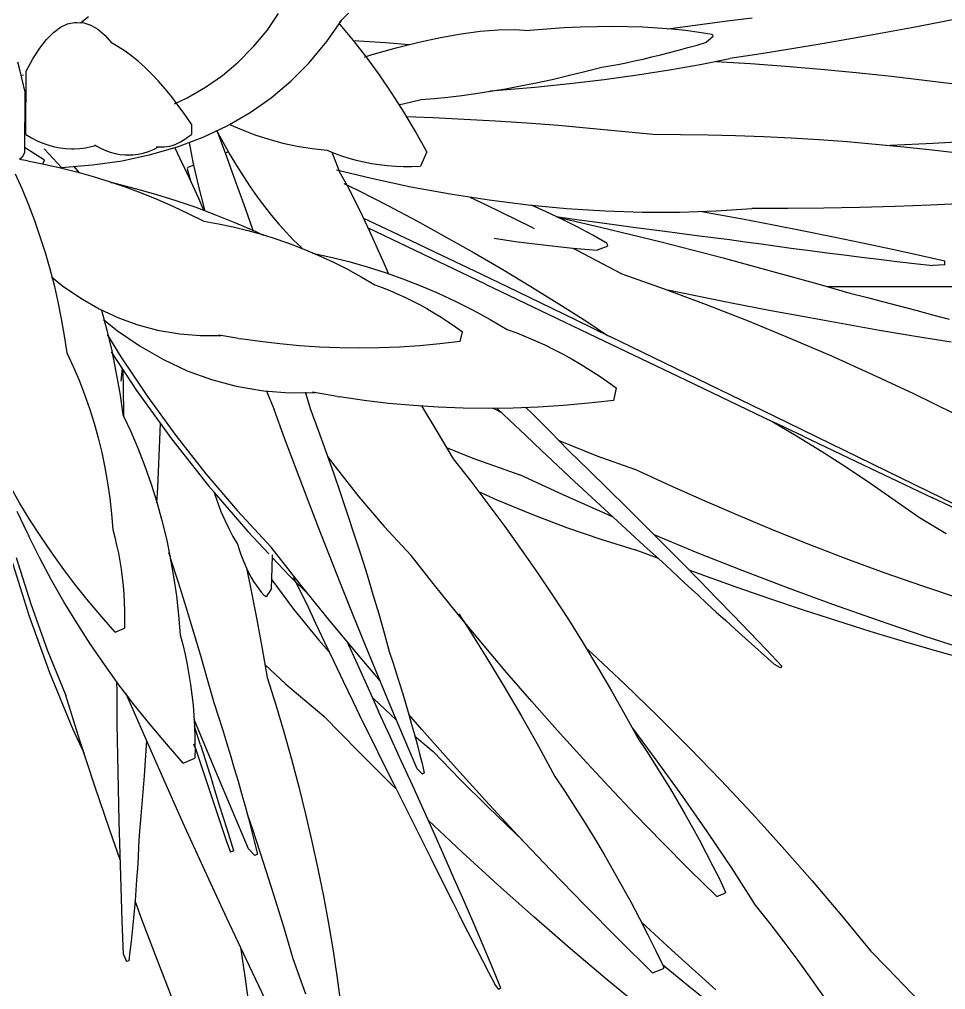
# Model space of a CAD drawing. Header units: metres. Extents: x 244.4 to 340.3, y -4.1 to 64.3.
# Drawn here: x 248.3332 to 248.7223, y 40.5047 to 40.9122 of the extents above; entities that cross this region are included whole.
import ezdxf

# ---------------------------------------------------------------- set-up
doc = ezdxf.new("R2010")
doc.units = ezdxf.units.M
doc.layers.add('Edges', color=7, linetype='Continuous')

msp = doc.modelspace()

# ---------------------------------------------------------------- linework, layer by layer
at = {"layer": 'Edges'}
for p, q in [((248.47504, 40.91839), (248.4677, 40.91102)), ((248.35884, 40.91072), (248.36225, 40.91336)), ((248.43721, 40.90757), (248.4421, 40.91471)), ((248.63052, 40.9115), (248.64104, 40.91276)), ((248.73227, 40.91344), (248.7202, 40.91104)), ((248.34755, 40.90669), (248.35048, 40.90885)), ((248.35048, 40.90885), (248.35342, 40.91024)), ((248.35342, 40.91024), (248.35636, 40.91086)), ((248.35636, 40.91086), (248.35735, 40.91085)), ((248.35735, 40.91085), (248.36029, 40.91069)), ((248.36029, 40.91069), (248.36322, 40.90975)), ((248.36322, 40.90975), (248.36614, 40.90804)), ((248.36614, 40.90804), (248.36904, 40.90556)), ((248.46233, 40.90285), (248.46843, 40.91176)), ((248.46794, 40.91001), (248.46741, 40.9106)), ((248.4736, 40.90326), (248.46794, 40.91001)), ((248.52675, 40.90716), (248.53424, 40.90775)), ((248.53424, 40.90775), (248.54117, 40.90788)), ((248.54117, 40.90788), (248.54752, 40.90754)), ((248.55481, 40.90813), (248.54752, 40.90754)), ((248.56193, 40.90858), (248.55481, 40.90813)), ((248.5689, 40.9089), (248.56193, 40.90858)), ((248.5757, 40.90909), (248.5689, 40.9089)), ((248.58234, 40.90914), (248.5757, 40.90909)), ((248.58881, 40.90907), (248.58234, 40.90914)), ((248.59512, 40.90886), (248.58881, 40.90907)), ((248.60126, 40.90852), (248.59512, 40.90886)), ((248.60724, 40.90805), (248.60126, 40.90852)), ((248.60549, 40.90819), (248.60982, 40.9088)), ((248.61304, 40.90745), (248.60724, 40.90805)), ((248.60982, 40.9088), (248.62011, 40.91017)), ((248.62011, 40.91017), (248.63052, 40.9115)), ((248.70799, 40.90869), (248.69563, 40.90639)), ((248.7202, 40.91104), (248.70799, 40.90869)), ((248.34174, 40.90007), (248.34463, 40.90376)), ((248.34463, 40.90376), (248.34755, 40.90669)), ((248.36904, 40.90556), (248.37191, 40.90231)), ((248.43173, 40.90093), (248.43721, 40.90757)), ((248.50105, 40.90266), (248.51014, 40.90461)), ((248.51014, 40.90461), (248.51871, 40.90612)), ((248.51871, 40.90612), (248.52675, 40.90716)), ((248.61867, 40.90672), (248.61304, 40.90745)), ((248.62414, 40.90585), (248.61867, 40.90672)), ((248.62468, 40.90505), (248.62183, 40.90256)), ((248.62468, 40.90505), (248.62414, 40.90585)), ((248.68312, 40.90415), (248.67046, 40.90196)), ((248.69563, 40.90639), (248.68312, 40.90415)), ((248.33888, 40.89562), (248.34174, 40.90007)), ((248.37474, 40.90067), (248.37191, 40.90231)), ((248.37757, 40.89881), (248.37474, 40.90067)), ((248.42509, 40.89421), (248.43113, 40.90031)), ((248.43113, 40.90031), (248.43173, 40.90093)), ((248.45549, 40.89456), (248.46233, 40.90285)), ((248.4736, 40.90326), (248.48698, 40.9024)), ((248.47911, 40.89621), (248.4736, 40.90326)), ((248.4814, 40.89741), (248.49147, 40.90026)), ((248.48698, 40.9024), (248.49698, 40.90164)), ((248.49147, 40.90026), (248.50105, 40.90266)), ((248.61007, 40.89924), (248.61394, 40.9003)), ((248.61394, 40.9003), (248.61785, 40.90141)), ((248.61785, 40.90141), (248.62183, 40.90256)), ((248.65766, 40.89982), (248.64473, 40.89773)), ((248.67046, 40.90196), (248.65766, 40.89982)), ((248.33605, 40.89042), (248.33888, 40.89562)), ((248.38039, 40.89673), (248.37757, 40.89881)), ((248.38321, 40.89442), (248.38039, 40.89673)), ((248.4781, 40.89637), (248.47848, 40.89649)), ((248.47881, 40.8966), (248.4814, 40.89741)), ((248.48446, 40.88887), (248.47911, 40.89621)), ((248.59157, 40.89473), (248.59516, 40.89553)), ((248.59516, 40.89553), (248.5988, 40.89638)), ((248.5988, 40.89638), (248.6025, 40.89728)), ((248.6025, 40.89728), (248.60626, 40.89824)), ((248.60626, 40.89824), (248.61007, 40.89924)), ((248.6192, 40.89323), (248.63165, 40.8957)), ((248.64473, 40.89773), (248.63165, 40.8957)), ((248.33354, 40.8904), (248.33259, 40.89423)), ((248.38602, 40.8919), (248.38321, 40.89442)), ((248.38882, 40.88916), (248.38602, 40.8919)), ((248.4185, 40.88867), (248.42509, 40.89421)), ((248.44719, 40.88617), (248.45473, 40.89379)), ((248.45473, 40.89379), (248.45549, 40.89456)), ((248.57073, 40.89024), (248.57781, 40.89205)), ((248.57781, 40.89205), (248.58117, 40.89264)), ((248.58117, 40.89264), (248.58458, 40.89328)), ((248.58458, 40.89328), (248.58805, 40.89398)), ((248.58805, 40.89398), (248.59157, 40.89473)), ((248.60623, 40.89095), (248.6192, 40.89323)), ((248.62571, 40.89453), (248.64027, 40.89364)), ((248.64027, 40.89364), (248.65501, 40.89257)), ((248.65501, 40.89257), (248.6698, 40.89132)), ((248.33392, 40.88876), (248.33354, 40.8904)), ((248.33392, 40.88876), (248.33493, 40.8889)), ((248.33394, 40.88868), (248.33392, 40.88876)), ((248.33394, 40.88868), (248.33404, 40.88878)), ((248.33448, 40.88638), (248.33394, 40.88868)), ((248.33589, 40.86388), (248.33605, 40.89042)), ((248.39162, 40.8862), (248.38882, 40.88916)), ((248.41138, 40.88368), (248.4185, 40.88867)), ((248.48965, 40.88122), (248.48446, 40.88887)), ((248.55696, 40.88699), (248.56377, 40.88855)), ((248.56377, 40.88855), (248.57073, 40.89024)), ((248.57884, 40.88695), (248.59277, 40.88885)), ((248.59277, 40.88885), (248.60623, 40.89095)), ((248.6698, 40.89132), (248.68465, 40.88991)), ((248.68465, 40.88991), (248.69955, 40.88832)), ((248.69955, 40.88832), (248.71448, 40.88656)), ((248.33543, 40.88217), (248.33448, 40.88638)), ((248.3944, 40.88302), (248.39162, 40.8862)), ((248.40374, 40.87926), (248.41138, 40.88368)), ((248.43897, 40.87925), (248.44719, 40.88617)), ((248.53455, 40.88244), (248.5497, 40.88374)), ((248.53733, 40.88304), (248.54373, 40.88423)), ((248.54373, 40.88423), (248.55027, 40.88555)), ((248.5497, 40.88374), (248.56447, 40.88524)), ((248.55027, 40.88555), (248.55696, 40.88699)), ((248.56447, 40.88524), (248.57884, 40.88695)), ((248.71448, 40.88656), (248.72946, 40.88463)), ((248.33543, 40.88217), (248.3354, 40.85619)), ((248.39718, 40.87962), (248.3944, 40.88302)), ((248.39912, 40.87709), (248.39718, 40.87962)), ((248.3984, 40.87675), (248.40374, 40.87926)), ((248.43008, 40.87302), (248.43897, 40.87925)), ((248.49469, 40.87328), (248.48965, 40.88122)), ((248.50747, 40.87893), (248.51315, 40.8795)), ((248.51315, 40.8795), (248.51898, 40.8802)), ((248.51898, 40.8802), (248.52495, 40.88102)), ((248.52495, 40.88102), (248.53107, 40.88197)), ((248.53092, 40.88218), (248.53455, 40.88244)), ((248.53107, 40.88197), (248.53733, 40.88304)), ((248.33542, 40.87875), (248.33598, 40.87816)), ((248.39995, 40.87601), (248.39912, 40.87709)), ((248.40271, 40.87218), (248.39995, 40.87601)), ((248.49271, 40.8764), (248.49436, 40.87676)), ((248.49436, 40.87676), (248.50195, 40.87848)), ((248.50195, 40.87848), (248.50747, 40.87893)), ((248.40546, 40.86813), (248.40271, 40.87218)), ((248.42151, 40.86807), (248.43008, 40.87302)), ((248.49957, 40.86504), (248.49469, 40.87328)), ((248.49581, 40.87138), (248.50702, 40.87095)), ((248.40546, 40.86813), (248.40544, 40.86389)), ((248.41038, 40.86272), (248.42054, 40.86751)), ((248.42054, 40.86751), (248.42151, 40.86807)), ((248.42151, 40.86807), (248.42644, 40.86587)), ((248.50702, 40.87095), (248.52009, 40.87033)), ((248.52009, 40.87033), (248.53321, 40.86957)), ((248.53321, 40.86957), (248.54638, 40.86869)), ((248.54638, 40.86869), (248.55959, 40.86769)), ((248.55959, 40.86769), (248.57283, 40.86655)), ((248.33589, 40.86388), (248.33829, 40.86244)), ((248.40315, 40.86212), (248.4043, 40.86296)), ((248.4043, 40.86296), (248.40544, 40.86389)), ((248.41641, 40.86475), (248.41587, 40.86531)), ((248.41609, 40.86541), (248.41641, 40.86475)), ((248.41641, 40.86475), (248.42018, 40.85455)), ((248.41641, 40.86475), (248.4188, 40.8604)), ((248.42644, 40.86587), (248.43212, 40.8637)), ((248.43212, 40.8637), (248.43793, 40.86182)), ((248.50429, 40.85651), (248.49957, 40.86504)), ((248.57283, 40.86655), (248.58612, 40.86529)), ((248.58612, 40.86529), (248.59944, 40.8639)), ((248.59944, 40.8639), (248.61091, 40.86388)), ((248.61091, 40.86388), (248.62245, 40.86371)), ((248.62245, 40.86371), (248.63404, 40.86341)), ((248.63404, 40.86341), (248.6457, 40.86297)), ((248.6457, 40.86297), (248.65741, 40.86239)), ((248.33829, 40.86244), (248.34069, 40.8612)), ((248.34069, 40.8612), (248.34309, 40.86015)), ((248.34309, 40.86015), (248.3455, 40.8593)), ((248.3455, 40.8593), (248.3479, 40.85864)), ((248.36338, 40.85875), (248.36515, 40.85926)), ((248.36481, 40.85946), (248.36695, 40.85823)), ((248.39513, 40.85875), (248.39628, 40.85896)), ((248.39628, 40.85896), (248.39742, 40.85927)), ((248.39742, 40.85927), (248.39857, 40.85966)), ((248.39857, 40.85966), (248.39972, 40.86014)), ((248.3996, 40.85868), (248.41038, 40.86272)), ((248.39972, 40.86014), (248.40086, 40.86072)), ((248.40086, 40.86072), (248.40201, 40.86138)), ((248.40201, 40.86138), (248.40315, 40.86212)), ((248.40455, 40.86053), (248.40612, 40.85227)), ((248.4188, 40.8604), (248.42158, 40.85549)), ((248.43793, 40.86182), (248.44387, 40.86024)), ((248.44387, 40.86024), (248.44994, 40.85896)), ((248.44994, 40.85896), (248.45613, 40.85798)), ((248.65741, 40.86239), (248.66916, 40.86167)), ((248.66916, 40.86167), (248.68097, 40.86082)), ((248.68097, 40.86082), (248.69282, 40.85982)), ((248.69282, 40.85982), (248.70472, 40.85869)), ((248.717, 40.8601), (248.69901, 40.85923)), ((248.73532, 40.86118), (248.717, 40.8601)), ((248.3354, 40.85619), (248.3343, 40.85437)), ((248.34376, 40.85307), (248.33541, 40.85834)), ((248.34367, 40.85777), (248.35088, 40.84998)), ((248.3479, 40.85864), (248.35032, 40.85817)), ((248.35032, 40.85817), (248.35273, 40.8579)), ((248.35273, 40.8579), (248.35514, 40.85782)), ((248.35514, 40.85782), (248.35613, 40.85782)), ((248.35613, 40.85782), (248.35855, 40.85793)), ((248.35855, 40.85793), (248.36096, 40.85825)), ((248.36096, 40.85825), (248.36338, 40.85875)), ((248.36695, 40.85823), (248.3691, 40.85721)), ((248.3691, 40.85721), (248.37126, 40.8564)), ((248.37126, 40.8564), (248.37341, 40.85581)), ((248.37341, 40.85581), (248.37557, 40.85542)), ((248.37557, 40.85542), (248.37773, 40.85525)), ((248.37632, 40.85281), (248.38824, 40.85537)), ((248.37773, 40.85525), (248.37872, 40.85524)), ((248.37872, 40.85524), (248.38088, 40.85528)), ((248.38088, 40.85528), (248.38304, 40.85553)), ((248.38304, 40.85553), (248.3852, 40.85599)), ((248.3852, 40.85599), (248.38737, 40.85666)), ((248.38737, 40.85666), (248.38953, 40.85754)), ((248.38824, 40.85537), (248.3996, 40.85868)), ((248.38953, 40.85754), (248.39162, 40.85859)), ((248.3907, 40.85863), (248.39185, 40.85858)), ((248.39185, 40.85858), (248.39283, 40.85858)), ((248.39283, 40.85858), (248.39398, 40.85862)), ((248.39398, 40.85862), (248.39513, 40.85875)), ((248.4008, 40.85366), (248.39847, 40.85835)), ((248.41962, 40.85607), (248.41972, 40.85602)), ((248.421, 40.85651), (248.41965, 40.85599)), ((248.42158, 40.85549), (248.42441, 40.85076)), ((248.45613, 40.85798), (248.46244, 40.8573)), ((248.46244, 40.8573), (248.46541, 40.85605)), ((248.46429, 40.85657), (248.46432, 40.85651)), ((248.46432, 40.85651), (248.46467, 40.85575)), ((248.46467, 40.85575), (248.4677, 40.84817)), ((248.46541, 40.85605), (248.46844, 40.85492)), ((248.46844, 40.85492), (248.47152, 40.85392)), ((248.50429, 40.85651), (248.50163, 40.85055)), ((248.70472, 40.85869), (248.71665, 40.85741)), ((248.71665, 40.85741), (248.72861, 40.856)), ((248.33321, 40.85335), (248.33318, 40.85332)), ((248.3343, 40.85437), (248.33321, 40.85335)), ((248.33667, 40.85278), (248.33321, 40.85335)), ((248.33667, 40.85278), (248.3429, 40.85153)), ((248.34376, 40.85307), (248.3429, 40.85153)), ((248.3429, 40.85153), (248.34359, 40.85143)), ((248.34359, 40.85143), (248.35047, 40.84989)), ((248.35088, 40.84998), (248.36385, 40.85102)), ((248.36385, 40.85102), (248.37632, 40.85281)), ((248.4047, 40.84545), (248.4008, 40.85366)), ((248.40642, 40.85091), (248.40391, 40.84994)), ((248.40612, 40.85227), (248.4083, 40.84248)), ((248.42018, 40.85455), (248.42386, 40.84443)), ((248.42441, 40.85076), (248.42727, 40.8462)), ((248.47152, 40.85392), (248.47466, 40.85304)), ((248.47466, 40.85304), (248.47785, 40.85229)), ((248.47785, 40.85229), (248.48109, 40.85166)), ((248.48109, 40.85166), (248.48438, 40.85117)), ((248.48438, 40.85117), (248.48773, 40.85079)), ((248.48773, 40.85079), (248.49113, 40.85054)), ((248.33144, 40.84725), (248.3343, 40.84081)), ((248.35047, 40.84989), (248.35732, 40.84815)), ((248.356, 40.85039), (248.35686, 40.84937)), ((248.35686, 40.84937), (248.35816, 40.84791)), ((248.35732, 40.84815), (248.36413, 40.84623)), ((248.35816, 40.84791), (248.35828, 40.84778)), ((248.40391, 40.84994), (248.40364, 40.8494)), ((248.40364, 40.8494), (248.40491, 40.84498)), ((248.46645, 40.84902), (248.48114, 40.84544)), ((248.47096, 40.8422), (248.4677, 40.84817)), ((248.49113, 40.85054), (248.49458, 40.85042)), ((248.49458, 40.85042), (248.49808, 40.85042)), ((248.49808, 40.85042), (248.50163, 40.85055)), ((248.36413, 40.84623), (248.3709, 40.84411)), ((248.3709, 40.84411), (248.37764, 40.84181)), ((248.37164, 40.84371), (248.37334, 40.84333)), ((248.37334, 40.84333), (248.38189, 40.84117)), ((248.40854, 40.83698), (248.4047, 40.84545)), ((248.42386, 40.84443), (248.42745, 40.83442)), ((248.42727, 40.8462), (248.43018, 40.84184)), ((248.46949, 40.84326), (248.47561, 40.84024)), ((248.48114, 40.84544), (248.49764, 40.84191)), ((248.3343, 40.84081), (248.33699, 40.83429)), ((248.37764, 40.84181), (248.38433, 40.83932)), ((248.38189, 40.84117), (248.39039, 40.83877)), ((248.38433, 40.83932), (248.39098, 40.83663)), ((248.39039, 40.83877), (248.39885, 40.83613)), ((248.4083, 40.84248), (248.4109, 40.83219)), ((248.43018, 40.84184), (248.43312, 40.83765)), ((248.47418, 40.83603), (248.47096, 40.8422)), ((248.47561, 40.84024), (248.4879, 40.83397)), ((248.49764, 40.84191), (248.51412, 40.83886)), ((248.51412, 40.83886), (248.53053, 40.83632)), ((248.39098, 40.83663), (248.39759, 40.83376)), ((248.39885, 40.83613), (248.40726, 40.83325)), ((248.41071, 40.83197), (248.40854, 40.83698)), ((248.42745, 40.83442), (248.43094, 40.82449)), ((248.43312, 40.83765), (248.43609, 40.83365)), ((248.47735, 40.82965), (248.47418, 40.83603)), ((248.52243, 40.83757), (248.52933, 40.83429)), ((248.53053, 40.83632), (248.54684, 40.83427)), ((248.73063, 40.83481), (248.71586, 40.8341)), ((248.33699, 40.83429), (248.3395, 40.82769)), ((248.39759, 40.83376), (248.40416, 40.8307)), ((248.40416, 40.8307), (248.41068, 40.82745)), ((248.40726, 40.83325), (248.41561, 40.83014)), ((248.4109, 40.83219), (248.41099, 40.83186)), ((248.43609, 40.83365), (248.43911, 40.82984)), ((248.4879, 40.83397), (248.50012, 40.82752)), ((248.52933, 40.83429), (248.5484, 40.82491)), ((248.54684, 40.83427), (248.56303, 40.83274)), ((248.55452, 40.83137), (248.54829, 40.83414)), ((248.55872, 40.82938), (248.55452, 40.83137)), ((248.56303, 40.83274), (248.57905, 40.83171)), ((248.57905, 40.83171), (248.59488, 40.83119)), ((248.59488, 40.83119), (248.61048, 40.83119)), ((248.61048, 40.83119), (248.62582, 40.8317)), ((248.62366, 40.8307), (248.61936, 40.83148)), ((248.63698, 40.82821), (248.62366, 40.8307)), ((248.62582, 40.8317), (248.64087, 40.83272)), ((248.65602, 40.8327), (248.64087, 40.83272)), ((248.67109, 40.83283), (248.65602, 40.8327)), ((248.68609, 40.83311), (248.67109, 40.83283)), ((248.70102, 40.83353), (248.68609, 40.83311)), ((248.71586, 40.8341), (248.70102, 40.83353)), ((248.3395, 40.82769), (248.34183, 40.821)), ((248.41068, 40.82745), (248.41689, 40.82636)), ((248.41561, 40.83014), (248.42392, 40.82679)), ((248.41689, 40.82636), (248.42306, 40.82506)), ((248.42392, 40.82679), (248.43217, 40.8232)), ((248.43911, 40.82984), (248.44215, 40.82621)), ((248.48047, 40.82307), (248.47735, 40.82965)), ((248.47781, 40.82867), (248.48486, 40.82535)), ((248.50012, 40.82752), (248.51225, 40.8209)), ((248.55872, 40.82938), (248.5653, 40.82845)), ((248.5593, 40.82911), (248.55872, 40.82938)), ((248.5593, 40.82911), (248.56463, 40.8279)), ((248.56128, 40.82817), (248.5593, 40.82911)), ((248.56779, 40.8249), (248.56128, 40.82817)), ((248.56463, 40.8279), (248.57724, 40.82494)), ((248.5653, 40.82845), (248.57806, 40.82668)), ((248.57806, 40.82668), (248.59107, 40.82493)), ((248.65002, 40.82572), (248.63698, 40.82821)), ((248.42306, 40.82506), (248.4292, 40.82355)), ((248.4292, 40.82355), (248.4353, 40.82183)), ((248.43094, 40.82449), (248.43137, 40.82326)), ((248.43217, 40.8232), (248.43556, 40.82162)), ((248.44215, 40.82621), (248.44524, 40.82277)), ((248.44524, 40.82277), (248.44835, 40.81952)), ((248.52893, 40.80096), (248.47978, 40.82453)), ((248.48354, 40.81629), (248.48047, 40.82307)), ((248.48486, 40.82535), (248.49765, 40.8193)), ((248.5484, 40.82491), (248.54939, 40.8244)), ((248.57404, 40.82155), (248.56779, 40.8249)), ((248.57724, 40.82494), (248.58998, 40.82187)), ((248.59107, 40.82493), (248.60432, 40.82319)), ((248.60432, 40.82319), (248.6178, 40.82147)), ((248.66276, 40.82321), (248.65002, 40.82572)), ((248.6752, 40.8207), (248.66276, 40.82321)), ((248.34183, 40.821), (248.34398, 40.81424)), ((248.4353, 40.82183), (248.44136, 40.81991)), ((248.44136, 40.81991), (248.44737, 40.81778)), ((248.44835, 40.81952), (248.45151, 40.81645)), ((248.49765, 40.8193), (248.5108, 40.81304)), ((248.51225, 40.8209), (248.52429, 40.81411)), ((248.53264, 40.82026), (248.53709, 40.81957)), ((248.53709, 40.81957), (248.54163, 40.81891)), ((248.54163, 40.81891), (248.54626, 40.81829)), ((248.54626, 40.81829), (248.55098, 40.81771)), ((248.58003, 40.81812), (248.57404, 40.82155)), ((248.58031, 40.81694), (248.58003, 40.81812)), ((248.58998, 40.82187), (248.60282, 40.81869)), ((248.60282, 40.81869), (248.61577, 40.81538)), ((248.6178, 40.82147), (248.63151, 40.81976)), ((248.63151, 40.81976), (248.63808, 40.81881)), ((248.63808, 40.81881), (248.64474, 40.81787)), ((248.68734, 40.81817), (248.6752, 40.8207)), ((248.69918, 40.81564), (248.68734, 40.81817)), ((248.34398, 40.81424), (248.34595, 40.80741)), ((248.44737, 40.81778), (248.45334, 40.81545)), ((248.45151, 40.81645), (248.45184, 40.81584)), ((248.45334, 40.81545), (248.45926, 40.81291)), ((248.48657, 40.80931), (248.48354, 40.81629)), ((248.52429, 40.81411), (248.53624, 40.80714)), ((248.55098, 40.81771), (248.55579, 40.81715)), ((248.55579, 40.81715), (248.56068, 40.81664)), ((248.56068, 40.81664), (248.56566, 40.81616)), ((248.56566, 40.81616), (248.57072, 40.81571)), ((248.56566, 40.81616), (248.56736, 40.81526)), ((248.56736, 40.81526), (248.5862, 40.80535)), ((248.57072, 40.81571), (248.57587, 40.8153)), ((248.58031, 40.81694), (248.57587, 40.8153)), ((248.61577, 40.81538), (248.62883, 40.81197)), ((248.64474, 40.81787), (248.65152, 40.81693)), ((248.65152, 40.81693), (248.65839, 40.816)), ((248.65839, 40.816), (248.66536, 40.81507)), ((248.66536, 40.81507), (248.67243, 40.81415)), ((248.67243, 40.81415), (248.67961, 40.81324)), ((248.71072, 40.81311), (248.69918, 40.81564)), ((248.45628, 40.81396), (248.46397, 40.81234)), ((248.45926, 40.81291), (248.46513, 40.81016)), ((248.46397, 40.81234), (248.47163, 40.81046)), ((248.46513, 40.81016), (248.47096, 40.80721)), ((248.47163, 40.81046), (248.47924, 40.80831)), ((248.5108, 40.81304), (248.5243, 40.80659)), ((248.62883, 40.81197), (248.64199, 40.80845)), ((248.67961, 40.81324), (248.68688, 40.81233)), ((248.68688, 40.81233), (248.69424, 40.81143)), ((248.69424, 40.81143), (248.7017, 40.81054)), ((248.7017, 40.81054), (248.70925, 40.80965)), ((248.72195, 40.81057), (248.71072, 40.81311)), ((248.72191, 40.80904), (248.72195, 40.81057)), ((248.34595, 40.80741), (248.34775, 40.80049)), ((248.47096, 40.80721), (248.47673, 40.80406)), ((248.47924, 40.80831), (248.4868, 40.80591)), ((248.48819, 40.80542), (248.48657, 40.80931)), ((248.4868, 40.80591), (248.49431, 40.80325)), ((248.5243, 40.80659), (248.53812, 40.79994)), ((248.53624, 40.80714), (248.54809, 40.80001)), ((248.64199, 40.80845), (248.65525, 40.80481)), ((248.70925, 40.80965), (248.7169, 40.80877)), ((248.72191, 40.80904), (248.7169, 40.80877)), ((248.34666, 40.80402), (248.35135, 40.80025)), ((248.47673, 40.80406), (248.48245, 40.80071)), ((248.48828, 40.80519), (248.48819, 40.80542)), ((248.49431, 40.80325), (248.50176, 40.80034)), ((248.5862, 40.80535), (248.60401, 40.79905)), ((248.65525, 40.80481), (248.66861, 40.80106)), ((248.34775, 40.80049), (248.34937, 40.7935)), ((248.35135, 40.80025), (248.35896, 40.79504)), ((248.48245, 40.80071), (248.48564, 40.79954)), ((248.48564, 40.79954), (248.4888, 40.79828)), ((248.4888, 40.79828), (248.49194, 40.79693)), ((248.50176, 40.80034), (248.50915, 40.79717)), ((248.52893, 40.80096), (248.5723, 40.78031)), ((248.53812, 40.79994), (248.55222, 40.79313)), ((248.54809, 40.80001), (248.55986, 40.79272)), ((248.60401, 40.79905), (248.62172, 40.79244)), ((248.61648, 40.79621), (248.6056, 40.79845)), ((248.66861, 40.80106), (248.68205, 40.79721)), ((248.67245, 40.79996), (249.63472, 40.79996)), ((248.35896, 40.79504), (248.36677, 40.79057)), ((248.49194, 40.79693), (248.49507, 40.7955)), ((248.49507, 40.7955), (248.49817, 40.79399)), ((248.49817, 40.79399), (248.50125, 40.79238)), ((248.50915, 40.79717), (248.51649, 40.79374)), ((248.51649, 40.79374), (248.52376, 40.79006)), ((248.63236, 40.79303), (248.61648, 40.79621)), ((248.68205, 40.79721), (248.68889, 40.79549)), ((248.68889, 40.79549), (248.69578, 40.79373)), ((248.69578, 40.79373), (248.70271, 40.79192)), ((248.34937, 40.7935), (248.35081, 40.78644)), ((248.36677, 40.79057), (248.37477, 40.78685)), ((248.36775, 40.79012), (248.36994, 40.78167)), ((248.50125, 40.79238), (248.50431, 40.7907)), ((248.50431, 40.7907), (248.50735, 40.78893)), ((248.52376, 40.79006), (248.53097, 40.78612)), ((248.55222, 40.79313), (248.56659, 40.78616)), ((248.55986, 40.79272), (248.57152, 40.78525)), ((248.62172, 40.79244), (248.63934, 40.78554)), ((248.64811, 40.78998), (248.63236, 40.79303)), ((248.6637, 40.78705), (248.64811, 40.78998)), ((248.70271, 40.79192), (248.70968, 40.79006)), ((248.70968, 40.79006), (248.71669, 40.78816)), ((248.35081, 40.78644), (248.35207, 40.77931)), ((248.36858, 40.78608), (248.37444, 40.78137)), ((248.37477, 40.78685), (248.38294, 40.78387)), ((248.50735, 40.78893), (248.51037, 40.78707)), ((248.51037, 40.78707), (248.51336, 40.78513)), ((248.53097, 40.78612), (248.53811, 40.78194)), ((248.56659, 40.78616), (248.58118, 40.77904)), ((248.63934, 40.78554), (248.65687, 40.77834)), ((248.67915, 40.78425), (248.6637, 40.78705)), ((248.71669, 40.78816), (248.72375, 40.78621)), ((248.36994, 40.78167), (248.37196, 40.77294)), ((248.38294, 40.78387), (248.39126, 40.78166)), ((248.39126, 40.78166), (248.39972, 40.78021)), ((248.51336, 40.78513), (248.51633, 40.7831)), ((248.51633, 40.7831), (248.51927, 40.78099)), ((248.53811, 40.78194), (248.54208, 40.78047)), ((248.57152, 40.78525), (248.58027, 40.77948)), ((248.69444, 40.78158), (248.67915, 40.78425)), ((248.70959, 40.77904), (248.69444, 40.78158)), ((248.35207, 40.77931), (248.35314, 40.77211)), ((248.37012, 40.77985), (248.37586, 40.77041)), ((248.37444, 40.78137), (248.38394, 40.77487)), ((248.39972, 40.78021), (248.40058, 40.78007)), ((248.40058, 40.78007), (248.40916, 40.77939)), ((248.40916, 40.77939), (248.41781, 40.77948)), ((248.41781, 40.77948), (248.41699, 40.77962)), ((248.42519, 40.77819), (248.41781, 40.77948)), ((248.42519, 40.77819), (248.42605, 40.77805)), ((248.43429, 40.77684), (248.42605, 40.77805)), ((248.51837, 40.77686), (248.51927, 40.78099)), ((248.54208, 40.78047), (248.54603, 40.7789)), ((248.54603, 40.7789), (248.54996, 40.77723)), ((248.5723, 40.78031), (248.61323, 40.76059)), ((248.65031, 40.74555), (248.58118, 40.77904)), ((248.65687, 40.77834), (248.67429, 40.77085)), ((248.72457, 40.77663), (248.70959, 40.77904)), ((248.38394, 40.77487), (248.39369, 40.76928)), ((248.44257, 40.77586), (248.43429, 40.77684)), ((248.45088, 40.77509), (248.44257, 40.77586)), ((248.45922, 40.77454), (248.45088, 40.77509)), ((248.46759, 40.77421), (248.45922, 40.77454)), ((248.47599, 40.7741), (248.46759, 40.77421)), ((248.48442, 40.77421), (248.47599, 40.7741)), ((248.49287, 40.77454), (248.48442, 40.77421)), ((248.50135, 40.7751), (248.49287, 40.77454)), ((248.50985, 40.77587), (248.50135, 40.7751)), ((248.51837, 40.77686), (248.50985, 40.77587)), ((248.54996, 40.77723), (248.55386, 40.77544)), ((248.55386, 40.77544), (248.55773, 40.77355)), ((248.55773, 40.77355), (248.56158, 40.77155)), ((248.35314, 40.77211), (248.35581, 40.76639)), ((248.37176, 40.77261), (248.38245, 40.75632)), ((248.37196, 40.77294), (248.37376, 40.76413)), ((248.37586, 40.77041), (248.38698, 40.75373)), ((248.39369, 40.76928), (248.40368, 40.76463)), ((248.56158, 40.77155), (248.5654, 40.76944)), ((248.5654, 40.76944), (248.56919, 40.76723)), ((248.67429, 40.77085), (248.69161, 40.76307)), ((248.35581, 40.76639), (248.35829, 40.76059)), ((248.37631, 40.76568), (248.37582, 40.76027)), ((248.56919, 40.76723), (248.57296, 40.76491)), ((248.37376, 40.76413), (248.37533, 40.75522)), ((248.37698, 40.75672), (248.37672, 40.76505)), ((248.40368, 40.76463), (248.41388, 40.76092)), ((248.57296, 40.76491), (248.57669, 40.76249)), ((248.57669, 40.76249), (248.5804, 40.75996)), ((248.69161, 40.76307), (248.70881, 40.755)), ((248.35829, 40.76059), (248.36057, 40.75469)), ((248.41388, 40.76092), (248.42427, 40.75816)), ((248.42427, 40.75816), (248.43483, 40.75635)), ((248.5804, 40.75996), (248.58407, 40.75733)), ((248.58295, 40.75217), (248.58407, 40.75733)), ((248.61323, 40.76059), (248.64971, 40.74314)), ((248.36057, 40.75469), (248.36266, 40.74872)), ((248.37533, 40.75522), (248.37668, 40.74623)), ((248.37712, 40.74681), (248.37698, 40.75672)), ((248.38245, 40.75632), (248.39708, 40.73603)), ((248.38698, 40.75373), (248.39886, 40.73737)), ((248.43483, 40.75635), (248.4359, 40.75617)), ((248.4359, 40.75617), (248.44661, 40.75532)), ((248.43698, 40.75618), (248.43702, 40.75609)), ((248.43702, 40.75609), (248.44019, 40.74828)), ((248.44661, 40.75532), (248.4574, 40.75543)), ((248.45332, 40.75558), (248.45337, 40.75539)), ((248.45337, 40.75539), (248.45533, 40.7488)), ((248.46662, 40.75383), (248.45638, 40.75561)), ((248.46662, 40.75383), (248.46769, 40.75365)), ((248.47798, 40.75215), (248.46769, 40.75365)), ((248.70881, 40.755), (248.7259, 40.74664)), ((248.48831, 40.75091), (248.47798, 40.75215)), ((248.49869, 40.74995), (248.48831, 40.75091)), ((248.5091, 40.74927), (248.49869, 40.74995)), ((248.50207, 40.74984), (248.50873, 40.73889)), ((248.51955, 40.74886), (248.5091, 40.74927)), ((248.53004, 40.74872), (248.51955, 40.74886)), ((248.54056, 40.74886), (248.53004, 40.74872)), ((248.5321, 40.74894), (248.53246, 40.74875)), ((248.53376, 40.74896), (248.53913, 40.74381)), ((248.55112, 40.74928), (248.54056, 40.74886)), ((248.54581, 40.74929), (248.54869, 40.74648)), ((248.5617, 40.74996), (248.55112, 40.74928)), ((248.57231, 40.75093), (248.5617, 40.74996)), ((248.58295, 40.75217), (248.57231, 40.75093)), ((248.36266, 40.74872), (248.36456, 40.74265)), ((248.37668, 40.74623), (248.37713, 40.74525)), ((248.37713, 40.74525), (248.37712, 40.74681)), ((248.37713, 40.74525), (248.38001, 40.7391)), ((248.44462, 40.73625), (248.44019, 40.74828)), ((248.45533, 40.7488), (248.45868, 40.73969)), ((248.53246, 40.74875), (248.53576, 40.74705)), ((248.54869, 40.74648), (248.55667, 40.73852)), ((248.72113, 40.71102), (248.65031, 40.74555)), ((248.36456, 40.74265), (248.36627, 40.7365)), ((248.39232, 40.74263), (248.39207, 40.73564)), ((248.53913, 40.74381), (248.54576, 40.7375)), ((248.64971, 40.74314), (248.65959, 40.73727)), ((248.66248, 40.73707), (248.64971, 40.74314)), ((248.38001, 40.7391), (248.3831, 40.73185)), ((248.39886, 40.73737), (248.4115, 40.72137)), ((248.45868, 40.73969), (248.46193, 40.73068)), ((248.50873, 40.73889), (248.51535, 40.72768)), ((248.54576, 40.7375), (248.55251, 40.7311)), ((248.55667, 40.73852), (248.55961, 40.73552)), ((248.65959, 40.73727), (248.67014, 40.73077)), ((248.66248, 40.73707), (248.69086, 40.72362)), ((248.36627, 40.7365), (248.36778, 40.73027)), ((248.39207, 40.73564), (248.39164, 40.72551)), ((248.39708, 40.73603), (248.41267, 40.71627)), ((248.44916, 40.72411), (248.44462, 40.73625)), ((248.55961, 40.73552), (248.56027, 40.73522)), ((248.55961, 40.73552), (248.56414, 40.73089)), ((248.56027, 40.73522), (248.57581, 40.72889)), ((248.36778, 40.73027), (248.36909, 40.72397)), ((248.3831, 40.73185), (248.38595, 40.72449)), ((248.46193, 40.73068), (248.46508, 40.72178)), ((248.46266, 40.72864), (248.46566, 40.72451)), ((248.51255, 40.73242), (248.52372, 40.72787)), ((248.55251, 40.7311), (248.55939, 40.72464)), ((248.57237, 40.72287), (248.56414, 40.73089)), ((248.57581, 40.72889), (248.59161, 40.7233)), ((248.67014, 40.73077), (248.68058, 40.72408)), ((248.38595, 40.72449), (248.38856, 40.71703)), ((248.39164, 40.72551), (248.39116, 40.71551)), ((248.46566, 40.72451), (248.47578, 40.71169)), ((248.51535, 40.72768), (248.52276, 40.71825)), ((248.52372, 40.72787), (248.54344, 40.72089)), ((248.55939, 40.72464), (248.56639, 40.7181)), ((248.36909, 40.72397), (248.37021, 40.71758)), ((248.4115, 40.72137), (248.42487, 40.70576)), ((248.45381, 40.71187), (248.44916, 40.72411)), ((248.46508, 40.72178), (248.46812, 40.71299)), ((248.56191, 40.71233), (248.54344, 40.72089)), ((248.58047, 40.71493), (248.57237, 40.72287)), ((248.6064, 40.71645), (248.59161, 40.7233)), ((248.68058, 40.72408), (248.69091, 40.71722)), ((248.69086, 40.72362), (248.69612, 40.7211)), ((248.69612, 40.7211), (248.71676, 40.71127)), ((248.33331, 40.70914), (248.32917, 40.71639)), ((248.37021, 40.71758), (248.37114, 40.71112)), ((248.38856, 40.71703), (248.39093, 40.70946)), ((248.41267, 40.71627), (248.415, 40.71357)), ((248.52276, 40.71825), (248.53002, 40.70874)), ((248.56639, 40.7181), (248.57351, 40.71149)), ((248.62128, 40.7098), (248.6064, 40.71645)), ((248.69091, 40.71722), (248.70112, 40.71018)), ((248.39116, 40.71551), (248.39081, 40.70918)), ((248.415, 40.71357), (248.41502, 40.71348)), ((248.41502, 40.71348), (248.41639, 40.70942)), ((248.41502, 40.71348), (248.42919, 40.6971)), ((248.46812, 40.71299), (248.47105, 40.7043)), ((248.52603, 40.71396), (248.53377, 40.71044)), ((248.58049, 40.70404), (248.56191, 40.71233)), ((248.58843, 40.70707), (248.58047, 40.71493)), ((248.33764, 40.70199), (248.33331, 40.70914)), ((248.37114, 40.71112), (248.37187, 40.70458)), ((248.39093, 40.70946), (248.39306, 40.70178)), ((248.41639, 40.70942), (248.41786, 40.70553)), ((248.45857, 40.69953), (248.45381, 40.71187)), ((248.47578, 40.71169), (248.48649, 40.69918)), ((248.53002, 40.70874), (248.53711, 40.69915)), ((248.53377, 40.71044), (248.54839, 40.70434)), ((248.57351, 40.71149), (248.58075, 40.70482)), ((248.63624, 40.70336), (248.62128, 40.7098)), ((248.70112, 40.71018), (248.71123, 40.70297)), ((248.73673, 40.70182), (248.71676, 40.71127)), ((248.72113, 40.71102), (248.74986, 40.69694)), ((248.3367, 40.69611), (248.33228, 40.70553)), ((248.37187, 40.70458), (248.3724, 40.69797)), ((248.41786, 40.70553), (248.41943, 40.70183)), ((248.42487, 40.70576), (248.43893, 40.69056)), ((248.47105, 40.7043), (248.47388, 40.69572)), ((248.54839, 40.70434), (248.56297, 40.6988)), ((248.58258, 40.70314), (248.58049, 40.70404)), ((248.58075, 40.70482), (248.5881, 40.69807)), ((248.59624, 40.69931), (248.58843, 40.70707)), ((248.34217, 40.69495), (248.33764, 40.70199)), ((248.39306, 40.70178), (248.39494, 40.69401)), ((248.41943, 40.70183), (248.42112, 40.6983)), ((248.65129, 40.69712), (248.63624, 40.70336)), ((248.71123, 40.70297), (248.71691, 40.69967)), ((248.3367, 40.69611), (248.33716, 40.69514)), ((248.3724, 40.69797), (248.37327, 40.69469)), ((248.42112, 40.6983), (248.42291, 40.69495)), ((248.42919, 40.6971), (248.43803, 40.68768)), ((248.46343, 40.68709), (248.45857, 40.69953)), ((248.48649, 40.69918), (248.49775, 40.68701)), ((248.53711, 40.69915), (248.54403, 40.68949)), ((248.56297, 40.6988), (248.57749, 40.69382)), ((248.5881, 40.69807), (248.59556, 40.69127)), ((248.60391, 40.69164), (248.59624, 40.69931)), ((248.66641, 40.69109), (248.65129, 40.69712)), ((248.71691, 40.69967), (248.72255, 40.6963)), ((248.34183, 40.68584), (248.33716, 40.69514)), ((248.3469, 40.688), (248.34217, 40.69495)), ((248.37327, 40.69469), (248.37405, 40.69138)), ((248.39494, 40.69401), (248.39659, 40.68613)), ((248.42291, 40.69495), (248.4248, 40.69177)), ((248.47388, 40.69572), (248.4766, 40.68726)), ((248.57749, 40.69382), (248.59192, 40.68943)), ((248.61795, 40.68821), (248.59983, 40.69572)), ((248.35183, 40.68116), (248.3469, 40.688)), ((248.37405, 40.69138), (248.37476, 40.68803)), ((248.37476, 40.68803), (248.37538, 40.68465)), ((248.39588, 40.68824), (248.39647, 40.68646)), ((248.4248, 40.69177), (248.42549, 40.68956)), ((248.42549, 40.68956), (248.42622, 40.68742)), ((248.45117, 40.67503), (248.43893, 40.69056)), ((248.54403, 40.68949), (248.55079, 40.67976)), ((248.6017, 40.6857), (248.59192, 40.68943)), ((248.59556, 40.69127), (248.60314, 40.6844)), ((248.61144, 40.68406), (248.60391, 40.69164)), ((248.63682, 40.68068), (248.61795, 40.68821)), ((248.6816, 40.68527), (248.66641, 40.69109)), ((248.32968, 40.68561), (248.33724, 40.66161)), ((248.33183, 40.68624), (248.33796, 40.66679)), ((248.34674, 40.67667), (248.34183, 40.68584)), ((248.37538, 40.68465), (248.37591, 40.68124)), ((248.39647, 40.68646), (248.39659, 40.68613)), ((248.39659, 40.68613), (248.3966, 40.68606)), ((248.3966, 40.68606), (248.39987, 40.67589)), ((248.3966, 40.68606), (248.39799, 40.67816)), ((248.42622, 40.68742), (248.427, 40.68536)), ((248.427, 40.68536), (248.42783, 40.68337)), ((248.43939, 40.68181), (248.43954, 40.68737)), ((248.4395, 40.68611), (248.4466, 40.67855)), ((248.46839, 40.67456), (248.46343, 40.68709)), ((248.4766, 40.68726), (248.47922, 40.67891)), ((248.50755, 40.67457), (248.49775, 40.68701)), ((248.60314, 40.6844), (248.60682, 40.68096)), ((248.61882, 40.67657), (248.61144, 40.68406)), ((248.69687, 40.67966), (248.6816, 40.68527)), ((248.35695, 40.67443), (248.35183, 40.68116)), ((248.37591, 40.68124), (248.37637, 40.6778)), ((248.42783, 40.68337), (248.42859, 40.68168)), ((248.42859, 40.68168), (248.43015, 40.67433)), ((248.42859, 40.68168), (248.42869, 40.68145)), ((248.42869, 40.68145), (248.42961, 40.67961)), ((248.42961, 40.67961), (248.43057, 40.67784)), ((248.43904, 40.67322), (248.43939, 40.68181)), ((248.55079, 40.67976), (248.55737, 40.66996)), ((248.60682, 40.68096), (248.61054, 40.67748)), ((248.62021, 40.67881), (248.61455, 40.6809)), ((248.65579, 40.67341), (248.63682, 40.68068)), ((248.7122, 40.67425), (248.69687, 40.67966)), ((248.35191, 40.66762), (248.34674, 40.67667)), ((248.37637, 40.6778), (248.37674, 40.67432)), ((248.39799, 40.67816), (248.39914, 40.67009)), ((248.39987, 40.67589), (248.40313, 40.66547)), ((248.43057, 40.67784), (248.43157, 40.67616)), ((248.43157, 40.67616), (248.43262, 40.67454)), ((248.43919, 40.6768), (248.44832, 40.6645)), ((248.4466, 40.67855), (248.45483, 40.67049)), ((248.44822, 40.6779), (248.44894, 40.67646)), ((248.44894, 40.67646), (248.45393, 40.66652)), ((248.47922, 40.67891), (248.48172, 40.67068)), ((248.61054, 40.67748), (248.61432, 40.67398)), ((248.62605, 40.66917), (248.61882, 40.67657)), ((248.63433, 40.67374), (248.62021, 40.67881)), ((248.36226, 40.6678), (248.35695, 40.67443)), ((248.37674, 40.67432), (248.37703, 40.67082)), ((248.43015, 40.67433), (248.4327, 40.66148)), ((248.43262, 40.67454), (248.43371, 40.673)), ((248.43371, 40.673), (248.43484, 40.67154)), ((248.43484, 40.67154), (248.43602, 40.67016)), ((248.43904, 40.67322), (248.43687, 40.66971)), ((248.46362, 40.6596), (248.45117, 40.67503)), ((248.47346, 40.66193), (248.46839, 40.67456)), ((248.51753, 40.66221), (248.50755, 40.67457)), ((248.61432, 40.67398), (248.61814, 40.67044)), ((248.64844, 40.66883), (248.63433, 40.67374)), ((248.67485, 40.6664), (248.65579, 40.67341)), ((248.72761, 40.66906), (248.7122, 40.67425)), ((248.35732, 40.6587), (248.35191, 40.66762)), ((248.36777, 40.66128), (248.36226, 40.6678)), ((248.37703, 40.67082), (248.37724, 40.66728)), ((248.39914, 40.67009), (248.40005, 40.66193)), ((248.43687, 40.66971), (248.43602, 40.67016)), ((248.48172, 40.67068), (248.48412, 40.66257)), ((248.55737, 40.66996), (248.56379, 40.6601)), ((248.61814, 40.67044), (248.62202, 40.66688)), ((248.63314, 40.66187), (248.62605, 40.66917)), ((248.66252, 40.66409), (248.64844, 40.66883)), ((248.33796, 40.66679), (248.34491, 40.64745)), ((248.37724, 40.66728), (248.37737, 40.66372)), ((248.37737, 40.66372), (248.37741, 40.66012)), ((248.40313, 40.66547), (248.40626, 40.6552)), ((248.44832, 40.6645), (248.45897, 40.65144)), ((248.45393, 40.66652), (248.45761, 40.65862)), ((248.62202, 40.66688), (248.62594, 40.66329)), ((248.62594, 40.66329), (248.62991, 40.65967)), ((248.67657, 40.65952), (248.66252, 40.66409)), ((248.694, 40.65966), (248.67485, 40.6664)), ((248.33724, 40.66161), (248.34588, 40.63782)), ((248.37347, 40.65487), (248.36777, 40.66128)), ((248.37741, 40.66012), (248.37737, 40.6565)), ((248.40005, 40.66193), (248.40072, 40.65368)), ((248.4327, 40.66148), (248.43507, 40.64864)), ((248.47628, 40.64428), (248.46362, 40.6596)), ((248.47863, 40.64921), (248.47346, 40.66193)), ((248.48412, 40.66257), (248.4864, 40.65459)), ((248.52767, 40.64994), (248.51753, 40.66221)), ((248.51772, 40.66258), (248.52137, 40.65696)), ((248.56379, 40.6601), (248.57003, 40.65017)), ((248.62991, 40.65967), (248.63392, 40.65603)), ((248.64007, 40.65467), (248.63314, 40.66187)), ((248.6906, 40.65511), (248.67657, 40.65952)), ((248.71323, 40.65317), (248.694, 40.65966)), ((248.36298, 40.6499), (248.35732, 40.6587)), ((248.37347, 40.65487), (248.37737, 40.6565)), ((248.40626, 40.6552), (248.40925, 40.64507)), ((248.45761, 40.65862), (248.46138, 40.6506)), ((248.52137, 40.65696), (248.52916, 40.64457)), ((248.63392, 40.65603), (248.63799, 40.65237)), ((248.40072, 40.65368), (248.4018, 40.64958)), ((248.45897, 40.65144), (248.46324, 40.64667)), ((248.4864, 40.65459), (248.48857, 40.64672)), ((248.63799, 40.65237), (248.64209, 40.64867)), ((248.64686, 40.64757), (248.64007, 40.65467)), ((248.7046, 40.65087), (248.6906, 40.65511)), ((248.73253, 40.64695), (248.71323, 40.65317)), ((248.34491, 40.64745), (248.35266, 40.62825)), ((248.36888, 40.64124), (248.36298, 40.6499)), ((248.4018, 40.64958), (248.40278, 40.64545)), ((248.43507, 40.64864), (248.43728, 40.63581)), ((248.46138, 40.6506), (248.46524, 40.64245)), ((248.47074, 40.65098), (248.47512, 40.64155)), ((248.4839, 40.63641), (248.47863, 40.64921)), ((248.53798, 40.63776), (248.52767, 40.64994)), ((248.57003, 40.65017), (248.5761, 40.64018)), ((248.57129, 40.6481), (248.57374, 40.64587)), ((248.64209, 40.64867), (248.64625, 40.64496)), ((248.65349, 40.64057), (248.64686, 40.64757)), ((248.71857, 40.6468), (248.7046, 40.65087)), ((248.40278, 40.64545), (248.40366, 40.64127)), ((248.40925, 40.64507), (248.4121, 40.6351)), ((248.48482, 40.63418), (248.47628, 40.64428)), ((248.48857, 40.64672), (248.49005, 40.6422)), ((248.52916, 40.64457), (248.53674, 40.63209)), ((248.57374, 40.64587), (248.58757, 40.63292)), ((248.64625, 40.64496), (248.65044, 40.64122)), ((248.73251, 40.64289), (248.71857, 40.6468)), ((248.37503, 40.6327), (248.36888, 40.64124)), ((248.40366, 40.64127), (248.40443, 40.63705)), ((248.43635, 40.64123), (248.44518, 40.63302)), ((248.46524, 40.64245), (248.4692, 40.63419)), ((248.47512, 40.64155), (248.47976, 40.63128)), ((248.49005, 40.6422), (248.49149, 40.63771)), ((248.5761, 40.64018), (248.58198, 40.63013)), ((248.65288, 40.63978), (248.65044, 40.64122)), ((248.65349, 40.64057), (248.65288, 40.63978)), ((248.34588, 40.63782), (248.35557, 40.6143)), ((248.40443, 40.63705), (248.4051, 40.63279)), ((248.4121, 40.6351), (248.41481, 40.62529)), ((248.43728, 40.63581), (248.44087, 40.62436)), ((248.48927, 40.62352), (248.4839, 40.63641)), ((248.49149, 40.63771), (248.49288, 40.63328)), ((248.54845, 40.62567), (248.53798, 40.63776)), ((248.3742, 40.62966), (248.37418, 40.63421)), ((248.37831, 40.62839), (248.37503, 40.6327)), ((248.4051, 40.63279), (248.40567, 40.62849)), ((248.44518, 40.63302), (248.46113, 40.61948)), ((248.4692, 40.63419), (248.47324, 40.62582)), ((248.47976, 40.63128), (248.48403, 40.62149)), ((248.49288, 40.63328), (248.49422, 40.6289)), ((248.53674, 40.63209), (248.54409, 40.61955)), ((248.58757, 40.63292), (248.6012, 40.61973)), ((248.35859, 40.60938), (248.35266, 40.62825)), ((248.37433, 40.6163), (248.3742, 40.62966)), ((248.38442, 40.61424), (248.37794, 40.62923)), ((248.38143, 40.62429), (248.37831, 40.62839)), ((248.40567, 40.62849), (248.40614, 40.62415)), ((248.48144, 40.62743), (248.48195, 40.62691)), ((248.48195, 40.62691), (248.49164, 40.61789)), ((248.49422, 40.6289), (248.49552, 40.62457)), ((248.58198, 40.63013), (248.58769, 40.62003)), ((248.38806, 40.61601), (248.38143, 40.62429)), ((248.40614, 40.62415), (248.4065, 40.61978)), ((248.41481, 40.62529), (248.41666, 40.61963)), ((248.44087, 40.62436), (248.44427, 40.6129)), ((248.47324, 40.62582), (248.47737, 40.61733)), ((248.49474, 40.61054), (248.48927, 40.62352)), ((248.49552, 40.62457), (248.49678, 40.62026)), ((248.55907, 40.61368), (248.54845, 40.62567)), ((248.4065, 40.61978), (248.40676, 40.61537)), ((248.41666, 40.61963), (248.41845, 40.61404)), ((248.47536, 40.60493), (248.46113, 40.61948)), ((248.48888, 40.61106), (248.48403, 40.62149)), ((248.50222, 40.61398), (248.49678, 40.62026)), ((248.49678, 40.62026), (248.49797, 40.61606)), ((248.54409, 40.61955), (248.55122, 40.60694)), ((248.58769, 40.62003), (248.59322, 40.60988)), ((248.6012, 40.61973), (248.61462, 40.60631)), ((248.37452, 40.60283), (248.37433, 40.6163)), ((248.39494, 40.60787), (248.38806, 40.61601)), ((248.40897, 40.61241), (248.4066, 40.61819)), ((248.40676, 40.61537), (248.40677, 40.61518)), ((248.40677, 40.61518), (248.40692, 40.61092)), ((248.40922, 40.60752), (248.40677, 40.61518)), ((248.47737, 40.61733), (248.4816, 40.60873)), ((248.49797, 40.61606), (248.49913, 40.61188)), ((248.5907, 40.61451), (248.60099, 40.60069)), ((248.35557, 40.6143), (248.3604, 40.60384)), ((248.39311, 40.59448), (248.38442, 40.61424)), ((248.40692, 40.61092), (248.40694, 40.60649)), ((248.41568, 40.59632), (248.40897, 40.61241)), ((248.41845, 40.61404), (248.42019, 40.60851)), ((248.44427, 40.6129), (248.44749, 40.60142)), ((248.49363, 40.60076), (248.48888, 40.61106)), ((248.50031, 40.59749), (248.49474, 40.61054)), ((248.49913, 40.61188), (248.50024, 40.60776)), ((248.49933, 40.61116), (248.50701, 40.60464)), ((248.51549, 40.59901), (248.50222, 40.61398)), ((248.56986, 40.60178), (248.55907, 40.61368)), ((248.36475, 40.59053), (248.35859, 40.60938)), ((248.38656, 40.60937), (248.38619, 40.60305)), ((248.40205, 40.59987), (248.39494, 40.60787)), ((248.40694, 40.60649), (248.4065, 40.60782)), ((248.40697, 40.6064), (248.40693, 40.60191)), ((248.40694, 40.60649), (248.40697, 40.60643)), ((248.40697, 40.60643), (248.40697, 40.6064)), ((248.40697, 40.6064), (248.41999, 40.5674)), ((248.40922, 40.60752), (248.41427, 40.59167)), ((248.42019, 40.60851), (248.42186, 40.60304)), ((248.4816, 40.60873), (248.48591, 40.60003)), ((248.50024, 40.60776), (248.50131, 40.60369)), ((248.55122, 40.60694), (248.55812, 40.59426)), ((248.59322, 40.60988), (248.59669, 40.60466)), ((248.61462, 40.60631), (248.62784, 40.59265)), ((248.37477, 40.58922), (248.37452, 40.60283)), ((248.38619, 40.60305), (248.38561, 40.59447)), ((248.42186, 40.60304), (248.42348, 40.59763)), ((248.48978, 40.59058), (248.47536, 40.60493)), ((248.50131, 40.60369), (248.50232, 40.59967)), ((248.51841, 40.59298), (248.50701, 40.60464)), ((248.59669, 40.60466), (248.60007, 40.59942)), ((248.40205, 40.59987), (248.40693, 40.60191)), ((248.44749, 40.60142), (248.45054, 40.58993)), ((248.48591, 40.60003), (248.4903, 40.59122)), ((248.49828, 40.5906), (248.49363, 40.60076)), ((248.50232, 40.59967), (248.50329, 40.59571)), ((248.52896, 40.58416), (248.51549, 40.59901)), ((248.58081, 40.58998), (248.56986, 40.60178)), ((248.60007, 40.59942), (248.60339, 40.59415)), ((248.60099, 40.60069), (248.61173, 40.58578)), ((248.38561, 40.59447), (248.38496, 40.58604)), ((248.402, 40.57463), (248.39311, 40.59448)), ((248.42251, 40.58012), (248.41568, 40.59632)), ((248.42348, 40.59763), (248.42504, 40.59228)), ((248.50031, 40.59749), (248.50246, 40.59521)), ((248.50329, 40.59571), (248.50246, 40.59521)), ((248.55812, 40.59426), (248.56244, 40.58776)), ((248.60339, 40.59415), (248.60663, 40.58886)), ((248.37114, 40.57172), (248.36475, 40.59053)), ((248.41744, 40.58164), (248.41427, 40.59167)), ((248.42504, 40.59228), (248.42655, 40.587)), ((248.45054, 40.58993), (248.4534, 40.57843)), ((248.49142, 40.589), (248.48978, 40.59058)), ((248.4903, 40.59122), (248.49478, 40.5823)), ((248.50283, 40.58057), (248.49828, 40.5906)), ((248.52996, 40.58148), (248.51841, 40.59298)), ((248.59191, 40.57829), (248.58081, 40.58998)), ((248.62784, 40.59265), (248.64085, 40.57877)), ((248.37509, 40.5755), (248.37477, 40.58922)), ((248.38496, 40.58604), (248.38426, 40.57776)), ((248.42655, 40.587), (248.42799, 40.58179)), ((248.56244, 40.58776), (248.56667, 40.58121)), ((248.60663, 40.58886), (248.6098, 40.58354)), ((248.42799, 40.58179), (248.42938, 40.57664)), ((248.49478, 40.5823), (248.49934, 40.57329)), ((248.54262, 40.56943), (248.52896, 40.58416)), ((248.6098, 40.58354), (248.61289, 40.5782)), ((248.61173, 40.58578), (248.6222, 40.57073)), ((248.38426, 40.57776), (248.38351, 40.56964)), ((248.42044, 40.57206), (248.41744, 40.58164)), ((248.42946, 40.56382), (248.42251, 40.58012)), ((248.42898, 40.57814), (248.43105, 40.57206)), ((248.4534, 40.57843), (248.45607, 40.56693)), ((248.50728, 40.57067), (248.50283, 40.58057)), ((248.54166, 40.57015), (248.52996, 40.58148)), ((248.56667, 40.58121), (248.57081, 40.57463)), ((248.60317, 40.5667), (248.59191, 40.57829)), ((248.61289, 40.5782), (248.61591, 40.57283)), ((248.64085, 40.57877), (248.65364, 40.56466)), ((248.37547, 40.56166), (248.37509, 40.5755)), ((248.41108, 40.55469), (248.402, 40.57463)), ((248.42938, 40.57664), (248.43071, 40.57156)), ((248.51918, 40.56248), (248.50491, 40.57593)), ((248.57081, 40.57463), (248.57486, 40.56803)), ((248.37555, 40.55925), (248.37114, 40.57172)), ((248.38351, 40.56964), (248.38328, 40.56488)), ((248.42328, 40.56294), (248.42044, 40.57206)), ((248.43071, 40.57156), (248.43198, 40.56655)), ((248.43105, 40.57206), (248.4356, 40.55829)), ((248.49934, 40.57329), (248.50398, 40.56418)), ((248.51162, 40.56091), (248.50728, 40.57067)), ((248.54432, 40.56764), (248.54166, 40.57015)), ((248.61591, 40.57283), (248.61885, 40.56745)), ((248.6222, 40.57073), (248.6324, 40.55554)), ((248.41999, 40.5674), (248.42183, 40.56242)), ((248.43198, 40.56655), (248.43319, 40.56161)), ((248.45607, 40.56693), (248.45857, 40.55543)), ((248.55648, 40.55483), (248.54262, 40.56943)), ((248.57486, 40.56803), (248.57881, 40.56139)), ((248.61457, 40.55521), (248.60317, 40.5667)), ((248.61885, 40.56745), (248.62172, 40.56204)), ((248.37591, 40.5477), (248.37547, 40.56166)), ((248.38328, 40.56488), (248.38303, 40.56018)), ((248.42328, 40.56294), (248.42183, 40.56242)), ((248.42946, 40.56382), (248.43215, 40.56098)), ((248.43319, 40.56161), (248.43215, 40.56098)), ((248.50398, 40.56418), (248.5062, 40.55965)), ((248.53415, 40.54874), (248.51918, 40.56248)), ((248.62172, 40.56204), (248.62451, 40.55661)), ((248.65364, 40.56466), (248.66621, 40.55034)), ((248.38303, 40.56018), (248.38275, 40.55555)), ((248.4356, 40.55829), (248.43994, 40.54465)), ((248.5062, 40.55965), (248.50844, 40.55508)), ((248.51586, 40.55129), (248.51162, 40.56091)), ((248.57881, 40.56139), (248.58268, 40.55472)), ((248.38275, 40.55555), (248.38245, 40.55097)), ((248.42035, 40.53466), (248.41108, 40.55469)), ((248.45857, 40.55543), (248.46087, 40.54394)), ((248.50844, 40.55508), (248.51073, 40.55046)), ((248.57053, 40.54036), (248.55648, 40.55483)), ((248.58268, 40.55472), (248.58644, 40.54802)), ((248.62613, 40.54383), (248.61457, 40.55521)), ((248.62451, 40.55661), (248.62722, 40.55117)), ((248.6324, 40.55554), (248.64233, 40.54022)), ((248.38245, 40.55097), (248.38213, 40.54646)), ((248.51073, 40.55046), (248.51305, 40.5458)), ((248.52, 40.54181), (248.51586, 40.55129)), ((248.62722, 40.55117), (248.62985, 40.5457)), ((248.66621, 40.55034), (248.67856, 40.5358)), ((248.37642, 40.53363), (248.37591, 40.5477)), ((248.38213, 40.54646), (248.38177, 40.54199)), ((248.51305, 40.5458), (248.51541, 40.5411)), ((248.5493, 40.53521), (248.53415, 40.54874)), ((248.58644, 40.54802), (248.59011, 40.54129)), ((248.62613, 40.54383), (248.62958, 40.54516)), ((248.62985, 40.5457), (248.62958, 40.54516)), ((248.38177, 40.54199), (248.3814, 40.53763)), ((248.38463, 40.53418), (248.38177, 40.54199)), ((248.43994, 40.54465), (248.44407, 40.53116)), ((248.46087, 40.54394), (248.463, 40.53244)), ((248.51541, 40.5411), (248.5178, 40.53635)), ((248.52403, 40.53247), (248.52, 40.54181)), ((248.59011, 40.54129), (248.59369, 40.53454)), ((248.3814, 40.53763), (248.381, 40.53332)), ((248.58477, 40.52602), (248.57053, 40.54036)), ((248.64233, 40.54022), (248.64839, 40.53251)), ((248.37699, 40.51945), (248.37642, 40.53363)), ((248.381, 40.53332), (248.38058, 40.52907)), ((248.39172, 40.51548), (248.38463, 40.53418)), ((248.42981, 40.51455), (248.42035, 40.53466)), ((248.5178, 40.53635), (248.52023, 40.53156)), ((248.56463, 40.52189), (248.5493, 40.53521)), ((248.59369, 40.53454), (248.59717, 40.52777)), ((248.60722, 40.52129), (248.59447, 40.53303)), ((248.67856, 40.5358), (248.69069, 40.52104)), ((248.38058, 40.52907), (248.38012, 40.52489)), ((248.44407, 40.53116), (248.44801, 40.5178)), ((248.463, 40.53244), (248.46494, 40.52096)), ((248.52023, 40.53156), (248.52269, 40.52673)), ((248.52795, 40.52327), (248.52403, 40.53247)), ((248.64839, 40.53251), (248.65434, 40.52473)), ((248.38012, 40.52489), (248.37965, 40.52077)), ((248.52269, 40.52673), (248.52518, 40.52186)), ((248.5992, 40.51181), (248.58477, 40.52602)), ((248.59717, 40.52777), (248.60056, 40.52097)), ((248.37965, 40.52077), (248.37915, 40.51673)), ((248.42606, 40.52253), (248.42794, 40.51021)), ((248.46494, 40.52096), (248.46669, 40.50949)), ((248.52518, 40.52186), (248.52771, 40.51695)), ((248.53177, 40.51423), (248.52795, 40.52327)), ((248.58013, 40.50878), (248.56463, 40.52189)), ((248.60056, 40.52097), (248.60385, 40.51415)), ((248.62578, 40.50463), (248.60722, 40.52129)), ((248.65434, 40.52473), (248.66019, 40.5169)), ((248.69069, 40.52104), (248.69777, 40.51387)), ((248.37699, 40.51945), (248.37819, 40.51655)), ((248.37915, 40.51673), (248.37819, 40.51655)), ((248.44801, 40.5178), (248.4507, 40.51032)), ((248.52771, 40.51695), (248.53027, 40.512)), ((248.66019, 40.5169), (248.66592, 40.509)), ((248.39904, 40.49681), (248.39172, 40.51548)), ((248.43946, 40.49436), (248.42981, 40.51455)), ((248.53548, 40.50533), (248.53177, 40.51423)), ((248.5992, 40.51181), (248.6035, 40.51347)), ((248.61489, 40.50564), (248.60339, 40.5151)), ((248.60385, 40.51415), (248.6035, 40.51347)), ((248.69777, 40.51387), (248.70477, 40.50661)), ((248.42794, 40.51021), (248.42989, 40.4959)), ((248.4507, 40.51032), (248.45331, 40.50288)), ((248.46669, 40.50949), (248.46825, 40.49803)), ((248.53027, 40.512), (248.53287, 40.50701)), ((248.5958, 40.49589), (248.58013, 40.50878)), ((248.66592, 40.509), (248.67154, 40.50104)), ((248.53464, 40.5048), (248.53287, 40.50701)), ((248.53548, 40.50533), (248.53464, 40.5048)), ((248.62758, 40.49549), (248.61489, 40.50564)), ((248.70477, 40.50661), (248.71167, 40.49924))]:
    msp.add_line(p, q, dxfattribs=at)

doc.saveas('drawing.dxf')
